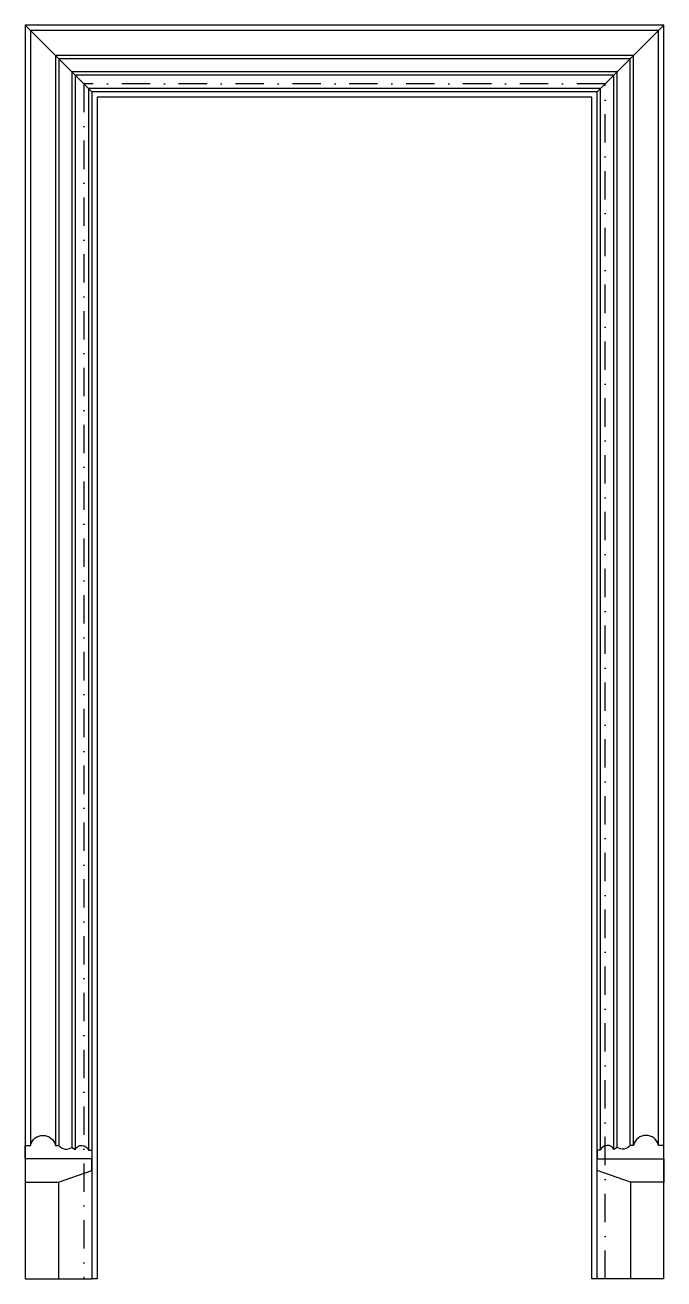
# Model space of a CAD drawing. Header units: millimetres. Extents: x -78 to 878, y 0 to 1878.
import ezdxf

# ---------------------------------------------------------------- set-up
doc = ezdxf.new("R2010")
doc.units = ezdxf.units.MM
doc.header["$MEASUREMENT"] = 0
doc.linetypes.add('DASHDOT', pattern=[1, 0.5, -0.25, 0, -0.25])

msp = doc.modelspace()

# ---------------------------------------------------------------- linework, layer by layer
at = {"color": 165}
for p, q in [((22, 1778), (-78, 1878)), ((778, 1778), (878, 1878)), ((-78, 0), (22, 0)), ((30, 0), (22, 0)), ((778, 0), (770, 0)), ((878, 0), (778, 0))]:
    msp.add_line(p, q, dxfattribs=at)
at = {"color": 250}
for p, q in [((-28, 145), (-28, 0)), ((828, 145), (828, 0))]:
    msp.add_line(p, q, dxfattribs=at)
at = {"color": 165}
for points in [[(878, 0), (878, 1878), (-78, 1878), (-78, 0)], [(778, 0), (778, 1778), (22, 1778), (22, 0)], [(770, 0), (770, 1770), (30, 1770), (30, 0)]]:
    msp.add_lwpolyline(points, dxfattribs=at)
at = {"color": 250}
for points in [[(869.9, 200), (869.9, 1869.9), (-69.9, 1869.9), (-69.9, 200)], [(832.6, 200), (832.6, 1832.6), (-32.6, 1832.6), (-32.6, 200)], [(827.3, 200), (827.3, 1827.3), (-27.3, 1827.3), (-27.3, 200)], [(808.1, 197), (808.1, 1808.1), (-8.1, 1808.1), (-8.1, 197)], [(803.1, 193.7), (803.1, 1803.1), (-3.1, 1803.1), (-3.1, 193.7)], [(783, 193), (783, 1783), (17, 1783), (17, 193)]]:
    msp.add_lwpolyline(points, dxfattribs=at)
at = {"color": 36, "linetype": 'DASHDOT', "ltscale": 85}
msp.add_lwpolyline([(790, 0), (790, 1790), (10, 1790), (10, 0)], dxfattribs=at)
at = {"color": 165}
for points in [[(-78, 200), (-69.9, 200, -0.805149), (-32.6, 200), (-27.3, 200, 0.419112), (-8.1, 197), (-3.1, 193.7, -0.661257), (17, 193), (22, 193), (22, 180), (-78, 180)], [(878, 200), (869.9, 200, 0.805149), (832.6, 200), (827.3, 200, -0.419112), (808.1, 197), (803.1, 193.7, 0.661257), (783, 193), (778, 193), (778, 180), (878, 180)]]:
    msp.add_lwpolyline(points, format="xyb", close=True, dxfattribs=at)
for points in [[(22, 162.5), (22, 180), (-78, 180), (-78, 145), (-28, 145)], [(778, 162.5), (778, 180), (878, 180), (878, 145), (828, 145)]]:
    msp.add_lwpolyline(points, close=True, dxfattribs=at)

doc.saveas('drawing.dxf')
